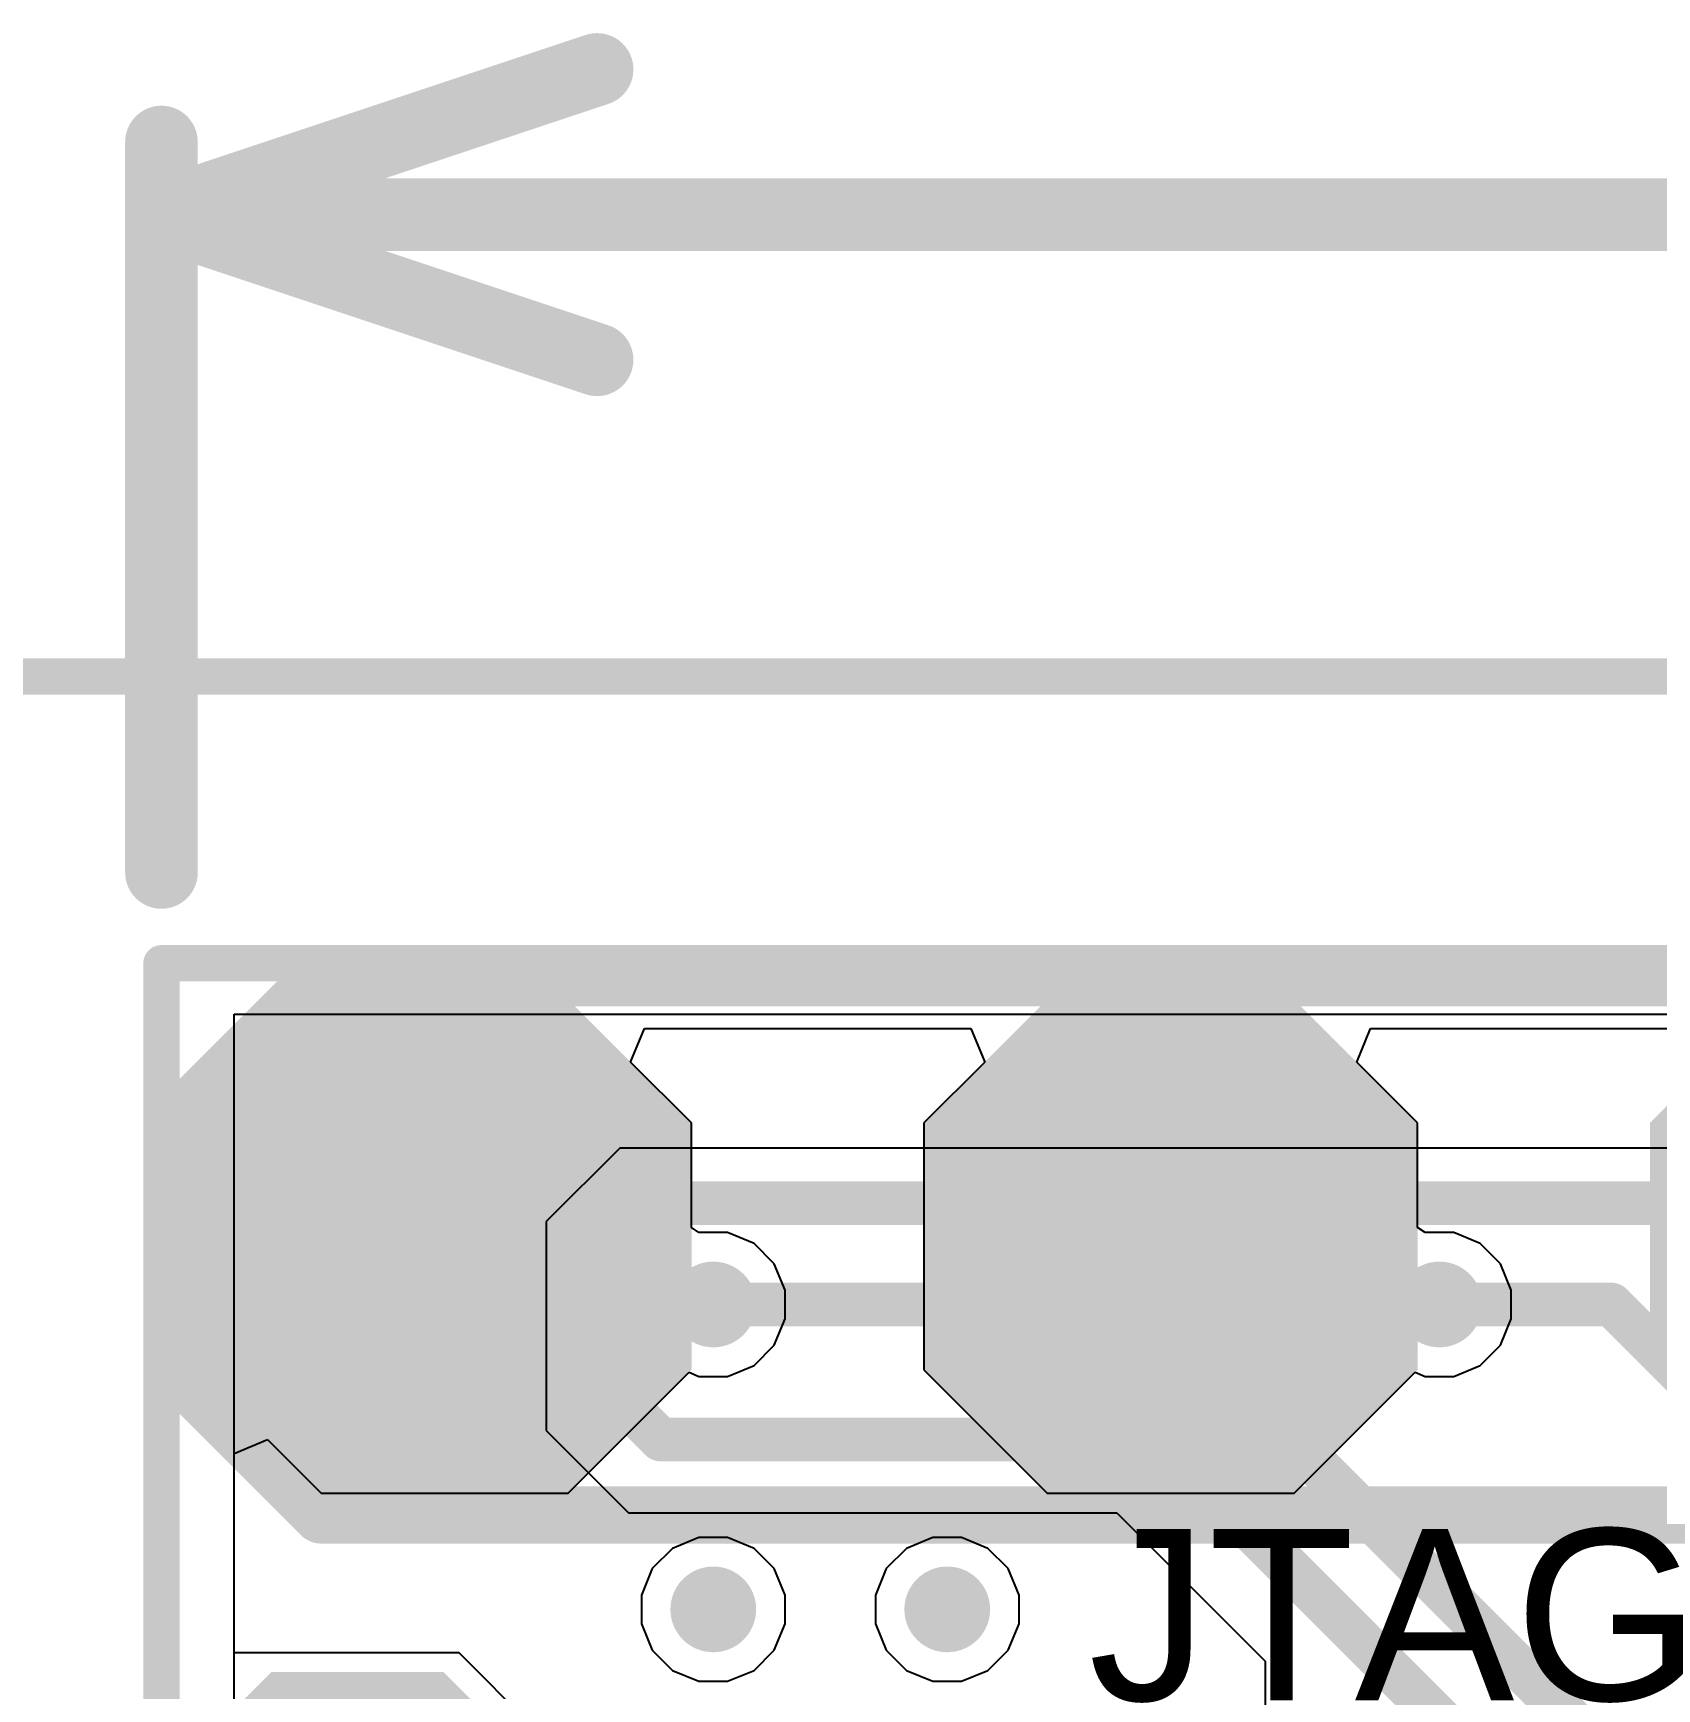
# Model space of a CAD drawing. Header units: millimetres. Extents: x -8 to 96, y -10 to 27.
# Drawn here: x -0.45 to 5.23, y 21.46 to 27.25 of the extents above; entities that cross this region are included whole.
import ezdxf

# ---------------------------------------------------------------- set-up
doc = ezdxf.new("R2010")
doc.units = ezdxf.units.MM
for name, color, linetype in [('BottomLayer', 5, 'Continuous'), ('BottomPaste', 16, 'Continuous'), ('BottomSolder', 6, 'Continuous'), ('Mechanical1', 6, 'Continuous'), ('Mechanical2', 216, 'Continuous'), ('TopLayer', 1, 'Continuous'), ('TopOverlay', 2, 'Continuous'), ('TopPaste', 8, 'Continuous'), ('TopSolder', 216, 'Continuous'), ('ViaHoleLayer', 16, 'Continuous')]:
    doc.layers.add(name, color=color, linetype=linetype)
doc.styles.add('Arial', font='', dxfattribs={"height": 0.2})
doc.styles.get('Arial').set_extended_font_data('Arial')

# ---------------------------------------------------------------- blocks, each defined once
blk = doc.blocks.new('T____________0_5___B_6')
at = {"layer": 'BottomLayer'}
blk.add_hatch(color=5, dxfattribs=at).paths.add_polyline_path([(0.25, 0.5), (-0.25, 0.5), (-0.5, 0.25), (-0.5, -0.25), (-0.25, -0.5), (0.25, -0.5), (0.5, -0.25), (0.5, 0.25)])
at = {"layer": 'BottomPaste'}
blk.add_hatch(color=16, dxfattribs=at).paths.add_polyline_path([(0.25, 0.5), (-0.25, 0.5), (-0.5, 0.25), (-0.5, -0.25), (-0.25, -0.5), (0.25, -0.5), (0.5, -0.25), (0.5, 0.25)])
at = {"layer": 'BottomSolder'}
blk.add_hatch(color=6, dxfattribs=at).paths.add_polyline_path([(0.3008, 0.6016), (-0.3008, 0.6016), (-0.6016, 0.3008), (-0.6016, -0.3008), (-0.3008, -0.6016), (0.3008, -0.6016), (0.6016, -0.3008), (0.6016, 0.3008)])
blk = doc.blocks.new('5_T____P___46')
at = {"layer": 'TopLayer'}
for points in [[(8.001, 0.762), (7.239, 0.762), (6.858, 0.381), (6.858, -0.381), (7.239, -0.762), (8.001, -0.762), (8.382, -0.381), (8.382, 0.381)], [(9.779, -0.762), (10.541, -0.762), (10.922, -0.381), (10.922, 0.381), (10.541, 0.762), (9.779, 0.762), (9.398, 0.381), (9.398, -0.381)]]:
    blk.add_hatch(color=1, dxfattribs=at).paths.add_polyline_path(points)
at = {"layer": 'TopPaste'}
for points in [[(8.001, 0.762), (7.239, 0.762), (6.858, 0.381), (6.858, -0.381), (7.239, -0.762), (8.001, -0.762), (8.382, -0.381), (8.382, 0.381)], [(9.779, -0.762), (10.541, -0.762), (10.922, -0.381), (10.922, 0.381), (10.541, 0.762), (9.779, 0.762), (9.398, 0.381), (9.398, -0.381)]]:
    blk.add_hatch(color=8, dxfattribs=at).paths.add_polyline_path(points)
at = {"layer": 'TopSolder'}
for points in [[(5.5118, 0.8636), (4.6482, 0.8636), (4.2164, 0.4318), (4.2164, -0.4318), (4.6482, -0.8636), (5.5118, -0.8636), (5.9436, -0.4318), (5.9436, 0.4318)], [(8.0518, 0.8636), (7.1882, 0.8636), (6.7564, 0.4318), (6.7564, -0.4318), (7.1882, -0.8636), (8.0518, -0.8636), (8.4836, -0.4318), (8.4836, 0.4318)], [(9.7282, -0.8636), (10.5918, -0.8636), (11.0236, -0.4318), (11.0236, 0.4318), (10.5918, 0.8636), (9.7282, 0.8636), (9.2964, 0.4318), (9.2964, -0.4318)]]:
    blk.add_hatch(color=216, dxfattribs=at).paths.add_polyline_path(points)
at = {"layer": 'TopOverlay', "const_width": 0.2}
for points in [[(10.5918, 0.9398), (-0.4318, 0.9398)], [(11.0998, 0.4318), (10.5918, 0.9398)], [(11.0998, 0.4318), (11.0998, -0.4318)], [(11.0998, -0.4318), (10.5918, -0.9398)], [(10.5918, -0.9398), (-0.4318, -0.9398)]]:
    blk.add_lwpolyline(points, dxfattribs=at)
at = {"layer": 'TopOverlay', "const_width": 0.1}
for points in [[(10.5418, 0.9398, 1), (10.6418, 0.9398, 1)], [(10.5418, 0.9398, 1), (10.6418, 0.9398, 1)], [(11.0498, 0.4318, 1), (11.1498, 0.4318, 1)], [(11.0498, 0.4318, 1), (11.1498, 0.4318, 1)], [(11.0498, -0.4318, 1), (11.1498, -0.4318, 1)], [(11.0498, -0.4318, 1), (11.1498, -0.4318, 1)], [(10.5418, -0.9398, 1), (10.6418, -0.9398, 1)], [(10.5418, -0.9398, 1), (10.6418, -0.9398, 1)]]:
    blk.add_lwpolyline(points, format="xyb", close=True, dxfattribs=at)

msp = doc.modelspace()

# ---------------------------------------------------------------- hatches: boundary and pattern name
at = {"layer": 'BottomLayer'}
h = msp.add_hatch(color=5, dxfattribs=at)
edge = h.paths.add_edge_path()
edge.add_arc((1.9304, 22.8062), 0.15, 0, 360)
h = msp.add_hatch(color=5, dxfattribs=at)
edge = h.paths.add_edge_path()
edge.add_arc((4.4704, 22.8062), 0.15, 0, 360)
h = msp.add_hatch(color=5, dxfattribs=at)
edge = h.paths.add_edge_path()
edge.add_arc((1.9304, 21.7394), 0.15, 0, 360)
h = msp.add_hatch(color=5, dxfattribs=at)
edge = h.paths.add_edge_path()
edge.add_arc((2.7489, 21.7394), 0.15, 0, 360)
at = {"layer": 'TopLayer'}
h = msp.add_hatch(color=1, dxfattribs=at)
edge = h.paths.add_edge_path()
edge.add_arc((1.9304, 22.8062), 0.15, 0, 360)
h = msp.add_hatch(color=1, dxfattribs=at)
edge = h.paths.add_edge_path()
edge.add_arc((4.4704, 22.8062), 0.15, 0, 360)
h = msp.add_hatch(color=1, dxfattribs=at)
edge = h.paths.add_edge_path()
edge.add_arc((1.9304, 21.7394), 0.15, 0, 360)
h = msp.add_hatch(color=1, dxfattribs=at)
edge = h.paths.add_edge_path()
edge.add_arc((2.7489, 21.7394), 0.15, 0, 360)
at = {"layer": 'ViaHoleLayer'}
h = msp.add_hatch(color=16, dxfattribs=at)
edge = h.paths.add_edge_path()
edge.add_arc((1.9304, 22.8062), 0.075, 0, 360)
h = msp.add_hatch(color=16, dxfattribs=at)
edge = h.paths.add_edge_path()
edge.add_arc((4.4704, 22.8062), 0.075, 0, 360)
h = msp.add_hatch(color=16, dxfattribs=at)
edge = h.paths.add_edge_path()
edge.add_arc((1.9304, 21.7394), 0.075, 0, 360)
h = msp.add_hatch(color=16, dxfattribs=at)
edge = h.paths.add_edge_path()
edge.add_arc((2.7489, 21.7394), 0.075, 0, 360)

# ---------------------------------------------------------------- linework, layer by layer
at = {"layer": 'BottomLayer'}
for p, q in [((0.254, 21.587), (0.254, 23.8221)), ((0.254, 23.8221), (13.9447, 23.8221)), ((1.6036, 23.3535), (1.3462, 23.0961)), ((11.6608, 23.3535), (1.6036, 23.3535)), ((1.3462, 23.0961), (1.3462, 22.3648)), ((1.3462, 22.3648), (1.6333, 22.0777)), ((1.6333, 22.0777), (3.3416, 22.0777)), ((3.3416, 22.0777), (3.8608, 21.5585)), ((1.0414, 21.587), (0.254, 21.587)), ((1.3892, 21.2392), (1.0414, 21.587)), ((3.8608, 21.5585), (3.8608, 20.5436))]:
    msp.add_line(p, q, dxfattribs=at)
at = {"layer": 'BottomLayer', "const_width": 0.1524}
for points in [[(1.5619, 22.9624), (1.7598, 23.1603)], [(1.7598, 23.1603), (11.4392, 23.1603)], [(1.5619, 22.5181), (1.5619, 22.9624)], [(1.9304, 22.8062), (3.4798, 22.8062)], [(3.4798, 22.8062), (6.0435, 20.2425)], [(4.4704, 22.8062), (5.0718, 22.8062)], [(5.0718, 22.8062), (5.3522, 22.5258)], [(1.5619, 22.5181), (1.7467, 22.3334)], [(1.7467, 22.3334), (3.4955, 22.3334)], [(3.4955, 22.3334), (5.0201, 20.8087)]]:
    msp.add_lwpolyline(points, dxfattribs=at)
at = {"layer": 'BottomLayer', "const_width": 0.0762}
for points in [[(1.7217, 23.1603, 1), (1.7979, 23.1603, 1)], [(1.7217, 23.1603, 1), (1.7979, 23.1603, 1)], [(1.5238, 22.9624, 1), (1.6, 22.9624, 1)], [(1.5238, 22.9624, 1), (1.6, 22.9624, 1)], [(1.8923, 22.8062, 1), (1.9685, 22.8062, 1)], [(3.4417, 22.8062, 1), (3.5179, 22.8062, 1)], [(3.4417, 22.8062, 1), (3.5179, 22.8062, 1)], [(4.4323, 22.8062, 1), (4.5085, 22.8062, 1)], [(5.0337, 22.8062, 1), (5.1099, 22.8062, 1)], [(5.0337, 22.8062, 1), (5.1099, 22.8062, 1)], [(1.5238, 22.5181, 1), (1.6, 22.5181, 1)], [(1.5238, 22.5181, 1), (1.6, 22.5181, 1)], [(1.7086, 22.3334, 1), (1.7848, 22.3334, 1)], [(1.7086, 22.3334, 1), (1.7848, 22.3334, 1)], [(3.4574, 22.3334, 1), (3.5336, 22.3334, 1)], [(3.4574, 22.3334, 1), (3.5336, 22.3334, 1)]]:
    msp.add_lwpolyline(points, format="xyb", close=True, dxfattribs=at)
at = {"layer": 'Mechanical1', "const_width": 0.254}
for points in [[(0, 26.6192), (1.524, 27.1272)], [(0, 24.3175), (0, 26.8732)], [(0, 26.6192), (7.7358, 26.6192)], [(0, 26.6192), (1.524, 26.1112)]]:
    msp.add_lwpolyline(points, dxfattribs=at)
at = {"layer": 'Mechanical1', "const_width": 0.127}
for points in [[(1.4605, 27.1272, 1), (1.5875, 27.1272, 1)], [(-0.0635, 26.8732, 1), (0.0635, 26.8732, 1)], [(-0.0635, 26.6192, 1), (0.0635, 26.6192, 1)], [(-0.0635, 26.6192, 1), (0.0635, 26.6192, 1)], [(-0.0635, 26.6192, 1), (0.0635, 26.6192, 1)], [(1.4605, 26.1112, 1), (1.5875, 26.1112, 1)], [(-0.0635, 24.3175, 1), (0.0635, 24.3175, 1)]]:
    msp.add_lwpolyline(points, format="xyb", close=True, dxfattribs=at)
at = {"layer": 'Mechanical2', "const_width": 0.127}
for points in [[(0, 24), (27, 24)], [(0, 0), (0, 24)]]:
    msp.add_lwpolyline(points, dxfattribs=at)
at = {"layer": 'Mechanical2', "const_width": 0.0635}
msp.add_lwpolyline([(-0.0317, 24, 1), (0.0318, 24, 1)], format="xyb", close=True, dxfattribs=at)
msp.add_lwpolyline([(-0.0317, 24, 1), (0.0318, 24, 1)], format="xyb", close=True, dxfattribs=at)
at = {"layer": 'TopLayer'}
for p, q in [((1.6413, 23.6541), (1.6899, 23.7714)), ((1.6899, 23.7714), (2.8313, 23.7714)), ((2.8313, 23.7714), (2.8799, 23.6541)), ((4.1813, 23.6541), (4.2299, 23.7714)), ((4.2299, 23.7714), (7.9113, 23.7714)), ((1.8542, 23.4412), (1.6413, 23.6541)), ((2.8799, 23.6541), (2.667, 23.4412)), ((4.3942, 23.4412), (4.1813, 23.6541)), ((1.8542, 23.0753), (1.8542, 23.4412)), ((2.667, 23.4412), (2.667, 22.5776)), ((4.3942, 23.0753), (4.3942, 23.4412)), ((1.8804, 23.0578), (1.8542, 23.0753)), ((1.9805, 23.0578), (1.8804, 23.0578)), ((2.0729, 23.0195), (1.9805, 23.0578)), ((4.4204, 23.0578), (4.3942, 23.0753)), ((4.5205, 23.0578), (4.4204, 23.0578)), ((4.6129, 23.0195), (4.5205, 23.0578)), ((2.1437, 22.9487), (2.0729, 23.0195)), ((4.6837, 22.9487), (4.6129, 23.0195)), ((2.182, 22.8563), (2.1437, 22.9487)), ((4.722, 22.8563), (4.6837, 22.9487)), ((2.182, 22.7562), (2.182, 22.8563)), ((4.722, 22.7562), (4.722, 22.8563)), ((2.1437, 22.6637), (2.182, 22.7562)), ((4.6837, 22.6637), (4.722, 22.7562)), ((2.0729, 22.5929), (2.1437, 22.6637)), ((4.6129, 22.5929), (4.6837, 22.6637)), ((1.9805, 22.5546), (2.0729, 22.5929)), ((4.5205, 22.5546), (4.6129, 22.5929)), ((1.4224, 22.1458), (1.8456, 22.569)), ((1.8456, 22.569), (1.8804, 22.5546)), ((1.8804, 22.5546), (1.9805, 22.5546)), ((2.667, 22.5776), (3.0988, 22.1458)), ((3.9624, 22.1458), (4.3856, 22.569)), ((4.3856, 22.569), (4.4204, 22.5546)), ((4.4204, 22.5546), (4.5205, 22.5546)), ((0.254, 22.2847), (0.3713, 22.3333)), ((0.3713, 22.3333), (0.5588, 22.1458)), ((0.254, 20.6757), (0.254, 22.2847)), ((0.5588, 22.1458), (1.4224, 22.1458)), ((3.0988, 22.1458), (3.9624, 22.1458)), ((1.8804, 21.991), (1.7879, 21.9527)), ((1.9805, 21.991), (1.8804, 21.991)), ((2.0729, 21.9527), (1.9805, 21.991)), ((2.6988, 21.991), (2.6063, 21.9527)), ((2.7989, 21.991), (2.6988, 21.991)), ((2.8914, 21.9527), (2.7989, 21.991)), ((1.7879, 21.9527), (1.7171, 21.8819)), ((2.1437, 21.8819), (2.0729, 21.9527)), ((2.6063, 21.9527), (2.5356, 21.8819)), ((2.9622, 21.8819), (2.8914, 21.9527)), ((1.7171, 21.8819), (1.6788, 21.7895)), ((2.182, 21.7895), (2.1437, 21.8819)), ((2.5356, 21.8819), (2.4973, 21.7895)), ((3.0005, 21.7895), (2.9622, 21.8819)), ((1.6788, 21.7895), (1.6788, 21.6894)), ((2.182, 21.6894), (2.182, 21.7895)), ((2.4973, 21.7895), (2.4973, 21.6894)), ((3.0005, 21.6894), (3.0005, 21.7895)), ((1.6788, 21.6894), (1.7171, 21.5969)), ((2.1437, 21.5969), (2.182, 21.6894)), ((2.4973, 21.6894), (2.5356, 21.5969)), ((2.9622, 21.5969), (3.0005, 21.6894)), ((1.7171, 21.5969), (1.7879, 21.5261)), ((2.0729, 21.5261), (2.1437, 21.5969)), ((2.5356, 21.5969), (2.6063, 21.5261)), ((2.8914, 21.5261), (2.9622, 21.5969)), ((1.7879, 21.5261), (1.8804, 21.4878)), ((1.9805, 21.4878), (2.0729, 21.5261)), ((2.6063, 21.5261), (2.6988, 21.4878)), ((2.7989, 21.4878), (2.8914, 21.5261)), ((1.8804, 21.4878), (1.9805, 21.4878)), ((2.6988, 21.4878), (2.7989, 21.4878))]:
    msp.add_line(p, q, dxfattribs=at)
at = {"layer": 'TopLayer', "const_width": 0.1524}
for points in [[(0.9906, 23.0094), (1.1938, 22.8062)], [(3.5306, 23.0094), (3.7338, 22.8062)], [(1.1938, 22.8062), (1.9304, 22.8062)], [(3.7338, 22.8062), (4.4704, 22.8062)]]:
    msp.add_lwpolyline(points, dxfattribs=at)
at = {"layer": 'TopLayer', "const_width": 0.0762}
for points in [[(0.9525, 23.0094, 1), (1.0287, 23.0094, 1)], [(3.4925, 23.0094, 1), (3.5687, 23.0094, 1)], [(1.1557, 22.8062, 1), (1.2319, 22.8062, 1)], [(1.1557, 22.8062, 1), (1.2319, 22.8062, 1)], [(1.8923, 22.8062, 1), (1.9685, 22.8062, 1)], [(3.6957, 22.8062, 1), (3.7719, 22.8062, 1)], [(3.6957, 22.8062, 1), (3.7719, 22.8062, 1)], [(4.4323, 22.8062, 1), (4.5085, 22.8062, 1)]]:
    msp.add_lwpolyline(points, format="xyb", close=True, dxfattribs=at)
at = {"layer": 'TopOverlay', "const_width": 0.127}
msp.add_lwpolyline([(-8.419, 25.0032), (86.0602, 25.0032)], dxfattribs=at)

# ---------------------------------------------------------------- block references
for name, p, rotation in [('5_T____P___46', (11.1506, 23.0094), 180), ('T____________0_5___B_6', (0.6858, 20.9186), 270)]:
    msp.add_blockref(name, p, dxfattribs=dict(rotation=rotation))

# ---------------------------------------------------------------- texts
at = {"layer": 'TopOverlay', "style": 'Arial'}
msp.add_text('JTAG', height=0.6, dxfattribs=at).set_placement((3.243, 21.4208))

doc.saveas('drawing.dxf')
